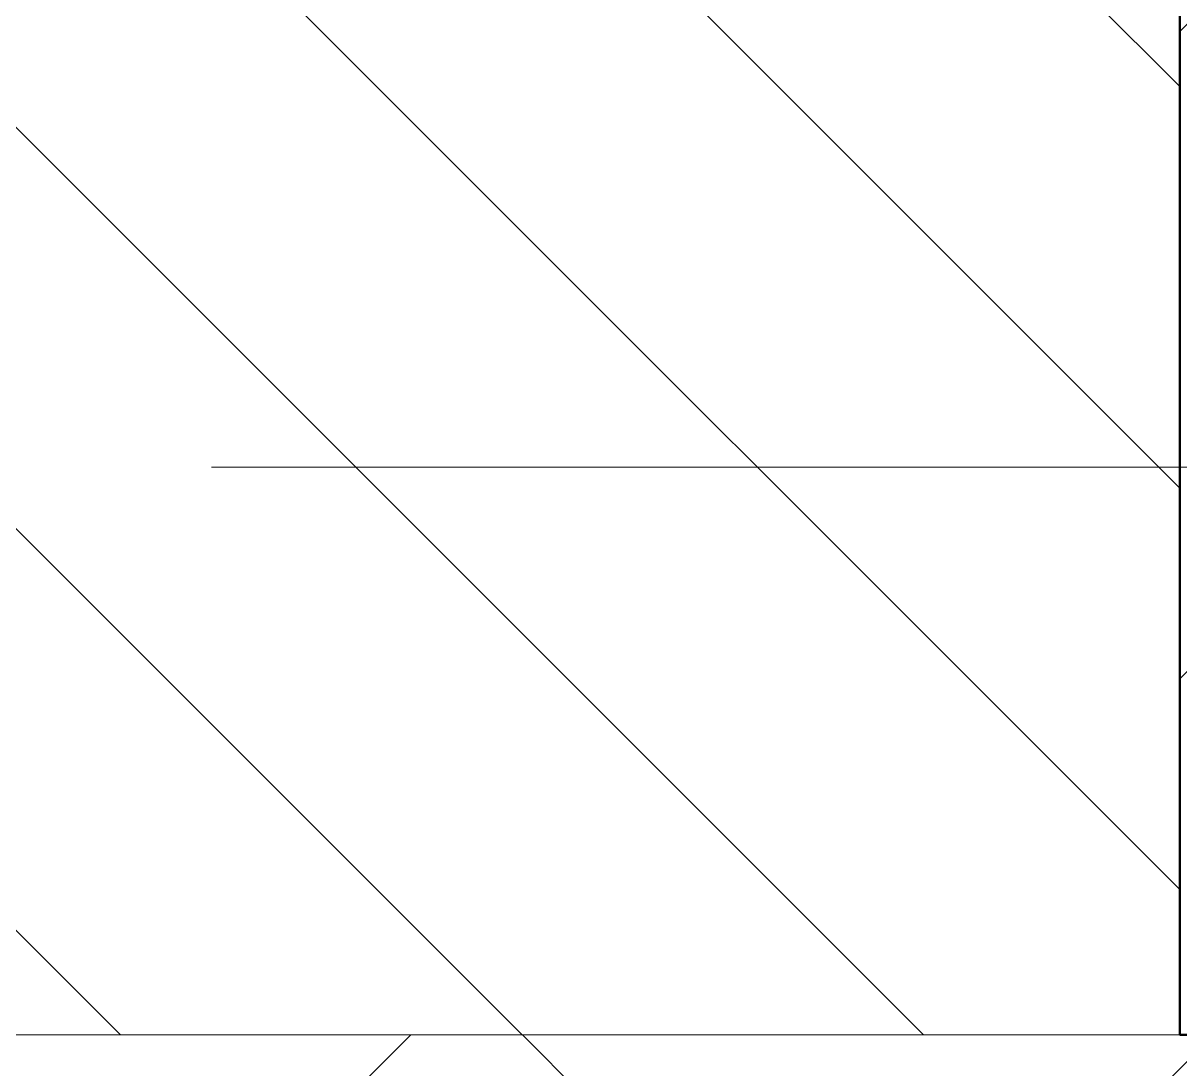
# Model space of a CAD drawing. Header units: millimetres. Extents: x -17017 to 628417, y -109036 to 199237.
# Drawn here: x 324917 to 325120.7, y -88788.4 to -88604.2 of the extents above; entities that cross this region are included whole.
import ezdxf

# ---------------------------------------------------------------- set-up
doc = ezdxf.new("R2010")
doc.units = ezdxf.units.MM
doc.linetypes.add('50_200_ШТРИХ_1Т_ш5_п1_п1_', pattern=[700, 500, -100, 0, -100])
for name, color, linetype, lineweight in [('A-WALL-____-MCUT-3', 7, 'Continuous', 9), ('A-WALL-____-PATT-1', 7, 'Continuous', 9), ('S-COLS-____-MCUT', 7, 'Continuous', 50), ('S-COLS-____-OTLN', 7, 'Continuous', 9), ('S-GRID-____-OTLN-1', 7, '50_200_ШТРИХ_1Т_ш5_п1_п1_', 9), ('стяжа', 7, 'Continuous', 30)]:
    doc.layers.add(name, color=color, linetype=linetype, lineweight=lineweight)

# ---------------------------------------------------------------- blocks, each defined once
blk = doc.blocks.new('BSC_Колонна _Прямоугольная - 500х500-V71-АР1_План отверстий 3 этажа в осях 1-64_А-ГГ')
at = {"layer": 'S-COLS-____-OTLN'}
h = blk.add_hatch(dxfattribs=at)
h.set_pattern_fill('FP_108', color=256, style=0, pattern_type=2)
h.set_pattern_definition([(45, (-41600, 1668.96), (-114.04925, 114.04925), []), (45, (-41485.95, 1668.96), (-114.04925, 114.04925), [201.613, -40.323, 3.353, -36.97])])
h.paths.add_polyline_path([(-250, -250), (250, -250), (250, 250), (-250, 250)], flags=0)
at = {"layer": 'S-COLS-____-MCUT'}
for p, q in [((-250, 250), (-250, -250)), ((-250, -250), (250, -250))]:
    blk.add_line(p, q, dxfattribs=at)
blk = doc.blocks.new('3эт')
at = {"layer": 'S-GRID-____-OTLN-1', "color": 251, "ltscale": 0.6, "true_color": 0x636466}
blk.add_line((387845.11, -88682.41), (279101.94, -88682.41), dxfattribs=at)

msp = doc.modelspace()

# ---------------------------------------------------------------- hatches: boundary and pattern name
at = {"layer": 'A-WALL-____-PATT-1'}
h = msp.add_hatch(dxfattribs=at)
h.set_pattern_fill('FP_6', color=256, style=0, pattern_type=2)
h.set_pattern_definition([(135, (283770.707, -86863.456), (-35.35534, -35.35534), [])])
h.paths.add_polyline_path([(324776.71, -88782.41), (325120.71, -88782.41), (325120.71, -88532.41), (324776.71, -88532.41), (324776.71, -88601.41), (324770.71, -88601.41), (324770.71, -88713.41), (324776.71, -88713.41), (324776.71, -88778.13)], flags=0)
h.paths.add_polyline_path([(322964.71, -88782.41), (322964.71, -88713.41), (322970.71, -88713.41), (322970.71, -88601.41), (322964.71, -88601.41), (322964.71, -88532.41), (322620.71, -88532.41), (322620.71, -88782.41), (322895.71, -88782.41)], flags=0)
h = msp.add_hatch(dxfattribs=at)
h.set_pattern_fill('FP_1', color=256, style=0, pattern_type=2)
h.set_pattern_definition([(45, (283770.71, -86863.46), (-70.71068, 70.71068), []), (135, (283770.71, -86863.46), (-70.71068, -70.71068), [])])
h.paths.add_polyline_path([(384520.71, -88882.41), (385020.71, -88882.41), (385020.71, -88782.41), (375995.71, -88782.41), (375995.71, -88788.41), (375920.71, -88788.41), (375920.71, -88882.41), (384502.49, -88882.41)], flags=0)
h.paths.add_polyline_path([(373013.98, -88882.41), (374120.71, -88882.41), (374120.71, -88788.41), (374045.71, -88788.41), (374045.71, -88782.41), (366170.71, -88782.41), (366170.71, -88882.41), (372770.71, -88882.41)], flags=0)
h.paths.add_polyline_path([(365170.71, -88882.41), (365170.71, -88782.41), (364045.71, -88782.41), (364045.71, -88788.41), (363970.71, -88788.41), (363970.71, -88882.41), (365060.39, -88882.41)], flags=0)
h.paths.add_polyline_path([(362170.71, -88882.41), (362170.71, -88788.41), (362095.71, -88788.41), (362095.71, -88782.41), (361045.71, -88782.41), (361045.71, -88788.41), (360970.71, -88788.41), (360970.71, -88882.41), (361525.46, -88882.41)], flags=0)
h.paths.add_polyline_path([(359170.71, -88882.41), (359170.71, -88782.41), (358045.71, -88782.41), (358045.71, -88788.41), (357970.71, -88788.41), (357970.71, -88882.41), (358045.71, -88882.41)], flags=0)
h.paths.add_polyline_path([(354770.71, -88882.41), (356170.71, -88882.41), (356170.71, -88782.41), (354845.71, -88782.41), (354845.71, -88788.41), (354770.71, -88788.41)], flags=0)
h.paths.add_polyline_path([(352688.14, -88882.41), (352970.71, -88882.41), (352970.71, -88788.41), (352895.71, -88788.41), (352895.71, -88782.41), (351845.71, -88782.41), (351845.71, -88788.41), (351770.71, -88788.41), (351770.71, -88882.41), (351804.41, -88882.41)], flags=0)
h.paths.add_polyline_path([(349970.71, -88882.41), (349970.71, -88782.41), (348845.71, -88782.41), (348845.71, -88788.41), (348770.71, -88788.41), (348770.71, -88882.41), (348845.71, -88882.41)], flags=0)
h.paths.add_polyline_path([(346620.71, -88882.41), (346970.71, -88882.41), (346970.71, -88788.41), (346895.71, -88788.41), (346895.71, -88782.41), (345845.71, -88782.41), (345845.71, -88788.41), (345770.71, -88788.41), (345770.71, -88882.41), (346502.01, -88882.41)], flags=0)
h.paths.add_polyline_path([(343970.71, -88882.41), (343970.71, -88788.41), (343895.71, -88788.41), (343895.71, -88782.41), (342845.71, -88782.41), (342845.71, -88788.41), (342770.71, -88788.41), (342770.71, -88882.41), (343850.82, -88882.41)], flags=0)
h.paths.add_polyline_path([(340970.71, -88882.41), (340970.71, -88788.41), (340895.71, -88788.41), (340895.71, -88782.41), (339845.71, -88782.41), (339845.71, -88788.41), (339770.71, -88788.41), (339770.71, -88882.41), (340315.89, -88882.41)], flags=0)
h.paths.add_polyline_path([(336780.96, -88882.41), (337970.71, -88882.41), (337970.71, -88788.41), (337895.71, -88788.41), (337895.71, -88782.41), (336845.71, -88782.41), (336845.71, -88788.41), (336770.71, -88788.41), (336770.71, -88882.41), (336776.71, -88882.41)], flags=0)
h.paths.add_polyline_path([(333770.71, -88882.41), (334970.71, -88882.41), (334970.71, -88788.41), (334895.71, -88788.41), (334895.71, -88782.41), (333845.71, -88782.41), (333845.71, -88788.41), (333770.71, -88788.41)], flags=0)
h.paths.add_polyline_path([(328827.37, -88882.41), (328970.71, -88882.41), (328970.71, -88788.41), (328895.71, -88788.41), (328895.71, -88782.41), (327845.71, -88782.41), (327845.71, -88788.41), (327770.71, -88788.41), (327770.71, -88882.41), (328620.71, -88882.41)], flags=0)
h.paths.add_polyline_path([(325970.71, -88882.41), (325970.71, -88788.41), (325895.71, -88788.41), (325895.71, -88782.41), (324845.71, -88782.41), (324845.71, -88788.41), (324770.71, -88788.41), (324770.71, -88882.41), (325964.71, -88882.41)], flags=0)
h.paths.add_polyline_path([(322641.24, -88882.41), (322970.71, -88882.41), (322970.71, -88788.41), (322895.71, -88787.77), (322895.71, -88782.41), (321570.71, -88782.41), (321570.71, -88882.41)], flags=0)
h.paths.add_polyline_path([(319106.32, -88882.41), (319770.71, -88882.41), (319770.71, -88788.41), (319695.71, -88788.41), (319695.71, -88782.41), (318570.71, -88782.41), (318570.71, -88882.41)], flags=0)
h.paths.add_polyline_path([(316770.71, -88882.41), (316770.71, -88788.41), (316695.71, -88788.41), (316695.71, -88782.41), (315645.71, -88782.41), (315645.71, -88788.41), (315570.71, -88788.41), (315571.39, -88882.41), (316764.71, -88882.41)], flags=0)
h.paths.add_polyline_path([(313770.71, -88882.41), (313770.71, -88788.41), (313695.71, -88788.41), (313695.71, -88782.41), (312570.71, -88782.41), (312570.71, -88882.41), (312920.19, -88882.41)], flags=0)
h.paths.add_polyline_path([(310770.71, -88882.41), (310770.71, -88788.41), (310695.71, -88788.41), (310695.71, -88782.41), (309570.71, -88782.41), (309570.71, -88882.41), (310268.99, -88882.41)], flags=0)
h.paths.add_polyline_path([(307770.71, -88882.41), (307770.71, -88788.41), (307695.71, -88788.41), (307695.71, -88782.41), (306645.71, -88782.41), (306645.71, -88788.41), (306570.71, -88788.41), (306570.71, -88882.41), (306734.07, -88882.41)], flags=0)
h.paths.add_polyline_path([(297896.74, -88882.41), (298770.71, -88882.41), (298770.71, -88788.41), (298695.71, -88788.41), (298695.71, -88782.41), (297645.71, -88782.41), (297645.71, -88788.41), (297570.71, -88788.41), (297570.71, -88882.41)], flags=0)
h.paths.add_polyline_path([(296129.28, -88882.41), (296570.71, -88882.41), (296570.71, -88788.41), (296495.71, -88788.41), (296495.71, -88782.41), (291245.71, -88782.41), (291245.71, -88788.41), (291170.71, -88788.41), (291170.71, -88882.41), (294670.71, -88882.41)], flags=0)
h.paths.add_polyline_path([(289059.42, -88882.41), (290170.71, -88882.41), (290170.71, -88788.41), (290095.71, -88788.41), (290095.71, -88782.41), (281320.71, -88782.41), (281320.71, -88882.41), (287291.96, -88882.41)], flags=0)

# ---------------------------------------------------------------- linework, layer by layer
at = {"layer": 'A-WALL-____-MCUT-3'}
for p, q in [((325120.71, -88782.41), (324845.71, -88782.41)), ((324845.71, -88782.41), (325120.71, -88782.41))]:
    msp.add_line(p, q, dxfattribs=at)

# ---------------------------------------------------------------- block references
at = {"layer": 'S-COLS-____-OTLN'}
msp.add_blockref('BSC_Колонна _Прямоугольная - 500х500-V71-АР1_План отверстий 3 этажа в осях 1-64_А-ГГ', (325370.71, -88532.41), dxfattribs=at)
at = {"layer": 'стяжа'}
msp.add_blockref('3эт', (0, 0), dxfattribs=at)

doc.saveas('drawing.dxf')
